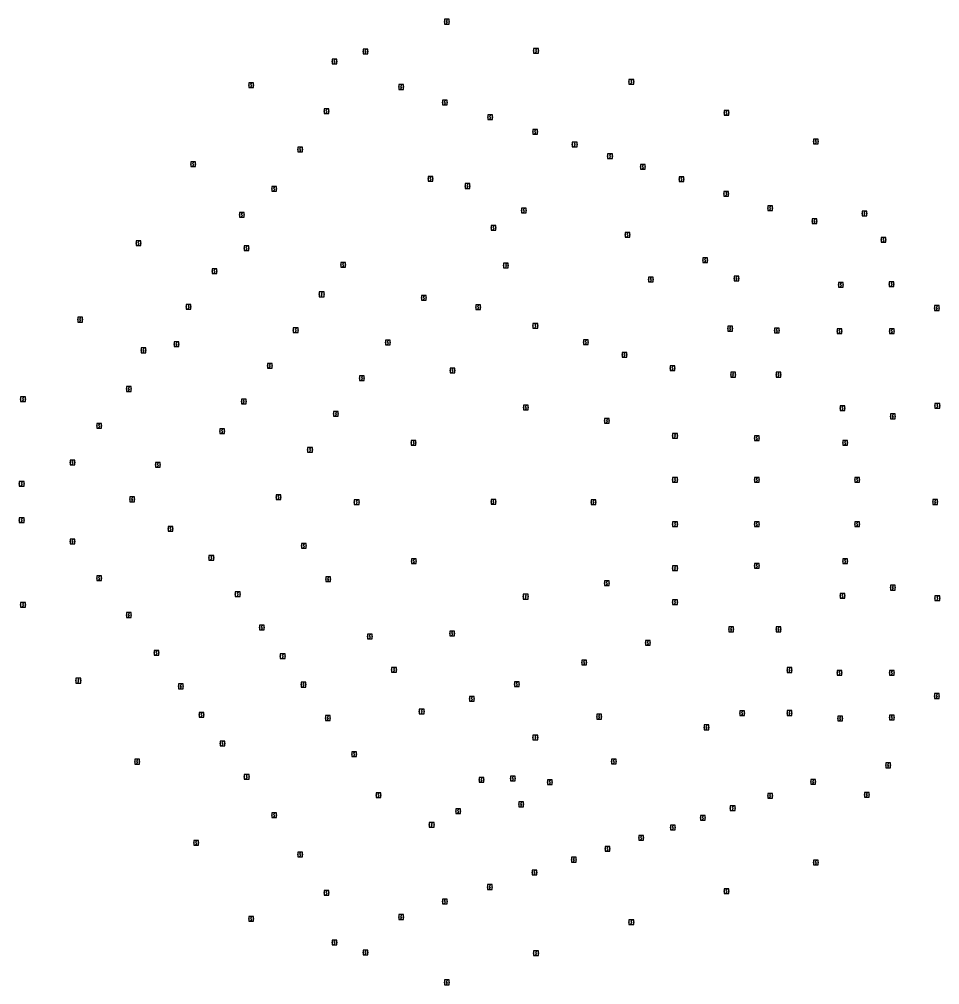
# Model space of a CAD drawing. Header units: millimetres. Extents: x -88739 to 368410, y -228718 to 266592.
# Drawn here: x -40331 to 37742, y -228718 to -146805 of the extents above; entities that cross this region are included whole.
import ezdxf

# ---------------------------------------------------------------- set-up
doc = ezdxf.new("R2010")
doc.units = ezdxf.units.MM
doc.header["$LTSCALE"] = 1000
doc.header["$MEASUREMENT"] = 0
doc.layers.get('0').update_dxf_attribs({"color": 8})
doc.layers.add('E-EQUIP', color=4, linetype='Continuous')

# ---------------------------------------------------------------- blocks, each defined once
blk = doc.blocks.new('FA-08-智能型点型感烟探测器')
at = {"color": 6}
for p, q in [((0.53, 1.59), (-0.53, 0.53)), ((-0.53, 0.53), (0.53, -0.53)), ((-0.53, -1.59), (0.53, -0.53))]:
    blk.add_line(p, q, dxfattribs=at)
blk.add_lwpolyline([(-2, -2), (2, -2), (2, 2), (-2, 2)], close=True)
for p in [(-2, 0), (0, 2), (2, 0), (0, -2)]:
    blk.add_point(p)

msp = doc.modelspace()

# ---------------------------------------------------------------- block references
at = {"layer": 'E-EQUIP', "xscale": 100, "yscale": 100, "zscale": 100}
for p in [(-4065, -147005), (-10974, -149525), (3500, -149482), (-13596, -150377), (-20667, -152399), (-7947, -152547), (11584, -152109), (-4230, -153857), (-14269, -154601), (19668, -154735), (-381, -155109), (3424, -156344), (6778, -157434), (27245, -157178), (-16506, -157846), (-25580, -159099), (9774, -158408), (12556, -159312), (-5459, -160345), (15837, -160378), (-18715, -161195), (-2303, -160950), (19641, -161614), (2465, -163025), (23350, -162819), (-21446, -163404), (27128, -163943), (31353, -163278), (-117, -164499), (11256, -165093), (32973, -165508), (-30227, -165800), (-21067, -166223), (17842, -167233), (-12863, -167634), (950, -167687), (-23765, -168177), (13229, -168888), (20516, -168785), (29350, -169343), (33665, -169287), (-14684, -170140), (-6010, -170442), (-25969, -171211), (-1410, -171229), (37506, -171301), (-35164, -172290), (3440, -172805), (-16888, -173174), (19976, -173052), (23919, -173204), (29237, -173261), (33687, -173261), (-26994, -174380), (-9061, -174225), (7720, -174196), (-29793, -174892), (11001, -175262), (-19092, -176207), (-3592, -176610), (15084, -176398), (20212, -176957), (24062, -176957), (-11265, -177259), (-31050, -178171), (-40018, -179033), (-21297, -179241), (-13470, -180292), (2645, -179733), (29506, -179808), (37542, -179609), (9518, -180885), (33757, -180494), (-33552, -181307), (-23117, -181747), (-6882, -182749), (15287, -182136), (22237, -182336), (29726, -182734), (-15674, -183326), (-35816, -184420), (-28580, -184608), (15287, -185886), (22237, -185886), (30737, -185886), (-40131, -186220), (-30766, -187534), (-18345, -187357), (-11715, -187768), (-118, -187754), (8382, -187764), (37363, -187761), (-40131, -189303), (-27510, -190043), (15287, -189636), (22237, -189636), (30737, -189636), (-35816, -191102), (-16188, -191488), (-24044, -192499), (-6870, -192777), (15287, -193386), (22237, -193186), (29726, -192788), (-33552, -194215), (-14131, -194320), (9505, -194643), (33757, -195028), (-21811, -195573), (2622, -195792), (29506, -195714), (37542, -195914), (-40018, -196489), (15287, -196265), (-31050, -197351), (-19754, -198405), (-10604, -199174), (-3604, -198923), (20062, -198565), (24062, -198565), (12994, -199706), (-28687, -200569), (-17990, -200832), (7577, -201373), (-8547, -202005), (24997, -202016), (29237, -202261), (33687, -202261), (-35324, -202919), (-16227, -203259), (1871, -203227), (-26630, -203401), (-1936, -204463), (37506, -204222), (-6199, -205527), (20991, -205675), (24994, -205665), (-24867, -205828), (-14170, -206090), (8862, -205976), (29310, -206143), (33682, -206055), (17963, -206882), (-23103, -208255), (3441, -207737), (-30328, -209795), (-11936, -209165), (10099, -209780), (33373, -210103), (-21046, -211086), (-1116, -211347), (1525, -211225), (27012, -211516), (4678, -211542), (-9855, -212644), (23350, -212703), (31561, -212597), (-3097, -213989), (2236, -213413), (20180, -213733), (-18715, -214328), (17644, -214557), (-5351, -215142), (15108, -215381), (12413, -216257), (-25332, -216672), (9560, -217184), (-16506, -217676), (6707, -218111), (27245, -218344), (3378, -219193), (-426, -220429), (-14269, -220921), (19668, -220787), (-4230, -221665), (-7947, -222975), (-20667, -223123), (11584, -223413), (-13596, -225145), (-10974, -225997), (3500, -226040), (-4065, -228518)]:
    msp.add_blockref('FA-08-智能型点型感烟探测器', p, dxfattribs=at)

doc.saveas('drawing.dxf')
